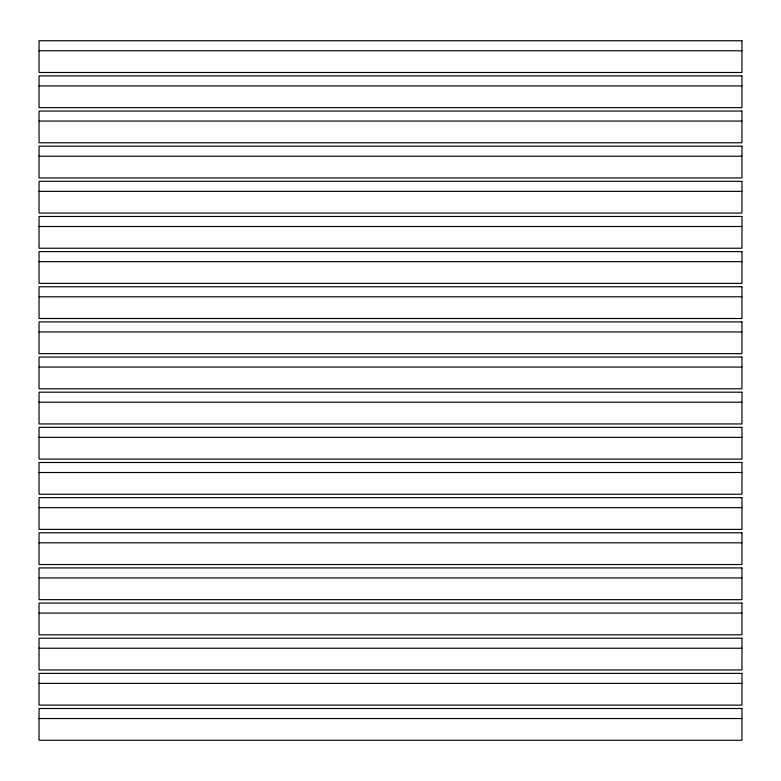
<?xml version="1.0" encoding="UTF-8"?>
<svg xmlns="http://www.w3.org/2000/svg" width="781" height="781" viewBox="0 0 781 781"><rect width="100%" height="100%" fill="white"/><g stroke="black" fill="none" stroke-linecap="round" stroke-linejoin="round"><path stroke-width="1.17" d="M39.05 50.775L741.95 50.775M39.05 85.92L741.95 85.92M39.05 121.065L741.95 121.065M39.05 156.21L741.95 156.21M39.05 191.355L741.95 191.355M39.05 226.5L741.95 226.5M39.05 261.645L741.95 261.645M39.05 296.79L741.95 296.79M39.05 331.935L741.95 331.935M39.05 367.08L741.95 367.08M39.05 402.225L741.95 402.225M39.05 437.37L741.95 437.37M39.05 472.515L741.95 472.515M39.05 507.66L741.95 507.66M39.05 542.805L741.95 542.805M39.05 577.95L741.95 577.95M39.05 613.095L741.95 613.095M39.05 648.24L741.95 648.24M39.05 683.385L741.95 683.385M39.05 718.53L741.95 718.53M741.95 40.749L39.05 40.749L39.05 72.496L741.95 72.496L741.95 40.749M741.95 75.894L39.05 75.894L39.05 107.641L741.95 107.641L741.95 75.894M741.95 111.039L39.05 111.039L39.05 142.786L741.95 142.786L741.95 111.039M741.95 146.184L39.05 146.184L39.05 177.931L741.95 177.931L741.95 146.184M741.95 181.329L39.05 181.329L39.05 213.076L741.95 213.076L741.95 181.329M741.95 216.474L39.05 216.474L39.05 248.221L741.95 248.221L741.95 216.474M741.95 251.619L39.05 251.619L39.05 283.366L741.95 283.366L741.95 251.619M741.95 286.764L39.05 286.764L39.05 318.511L741.95 318.511L741.95 286.764M741.95 321.909L39.05 321.909L39.05 353.656L741.95 353.656L741.95 321.909M741.95 357.054L39.05 357.054L39.05 388.801L741.95 388.801L741.95 357.054M741.95 392.199L39.05 392.199L39.05 423.946L741.95 423.946L741.95 392.199M741.95 427.344L39.05 427.344L39.05 459.091L741.95 459.091L741.95 427.344M741.95 462.489L39.05 462.489L39.05 494.236L741.95 494.236L741.95 462.489M741.95 497.634L39.05 497.634L39.05 529.381L741.95 529.381L741.95 497.634M741.95 532.779L39.05 532.779L39.05 564.526L741.95 564.526L741.95 532.779M741.95 567.924L39.05 567.924L39.05 599.671L741.95 599.671L741.95 567.924M741.95 603.069L39.05 603.069L39.05 634.816L741.95 634.816L741.95 603.069M741.95 638.214L39.05 638.214L39.05 669.961L741.95 669.961L741.95 638.214M741.95 673.359L39.05 673.359L39.05 705.106L741.95 705.106L741.95 673.359M741.95 708.504L39.05 708.504L39.05 740.251L741.95 740.251L741.95 708.504"/></g></svg>
